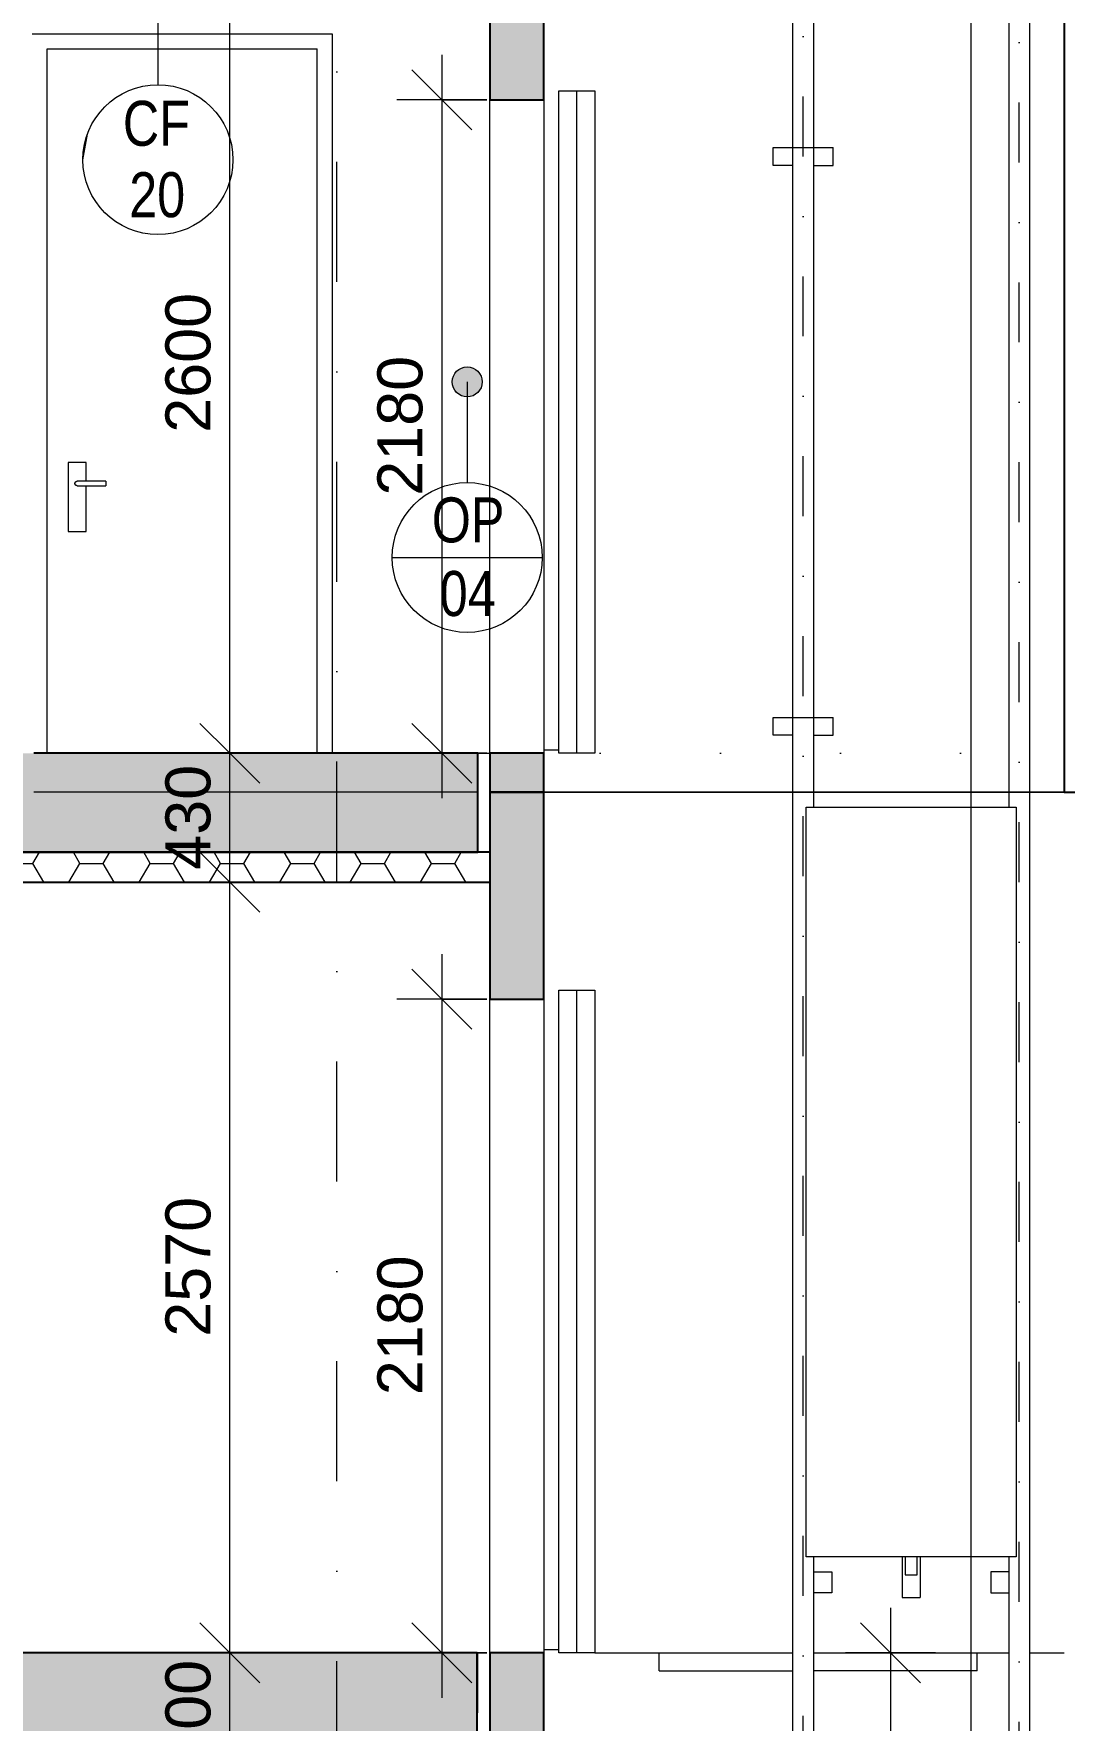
# Model space of a CAD drawing. Header units: millimetres. Extents: x -7743 to 191930, y -8645 to 72638.
# Drawn here: x 182236 to 185671, y -3225 to 2400 of the extents above; entities that cross this region are included whole.
import ezdxf

# ---------------------------------------------------------------- set-up
doc = ezdxf.new("R2010")
doc.units = ezdxf.units.MM
for name, pattern in [('HA_Dash_3mm-S1mm', [300, 200, -100]), ('HA_DashDot_10mm-S3mm', [1000, 400, -300, 0, -300]), ('HA_DashDot_6mm-S2mm', [600, 200, -200, 0, -200]), ('HA_Dot-S4mm', [400, 0, -400])]:
    doc.linetypes.add(name, pattern=pattern)
for name, color, linetype, lineweight in [('A-____-____-DIMS', 9, 'Continuous', 5), ('A-____-____-DIMS-100', 9, 'Continuous', 5), ('A-CLNG-____-IDEN', 9, 'Continuous', 9), ('A-CLNG-____-MCUT', 9, 'Continuous', 25), ('A-CLNG-____-PATT', 9, 'Continuous', 25), ('A-DETL-____-CNTR', 9, 'HA_DashDot_6mm-S2mm', 9), ('A-DETL-____-HDLN', 9, 'HA_Dash_3mm-S1mm', 25), ('A-DETL-____-THIN', 9, 'Continuous', 9), ('A-DETL-GENF-OTLN', 9, 'Continuous', 9), ('A-DOOR-____-OTLN', 9, 'Continuous', 9), ('A-DOOR-FRAM-OTLN', 9, 'Continuous', 9), ('A-FLOR-____-MCUT', 9, 'Continuous', 25), ('A-FLOR-____-OTLN', 9, 'Continuous', 9), ('A-FLOR-____-PATT', 9, 'Continuous', 25), ('A-FLOR-LEVL-OTLN', 9, 'Continuous', 9), ('A-GENM-____-IDEN', 9, 'Continuous', 9), ('A-WALL-____-OTLN', 9, 'Continuous', 9), ('A-WALL-____-PATT', 9, 'Continuous', 25), ('I-WALL-____-MCUT', 9, 'Continuous', 25), ('I-WALL-____-OTLN', 9, 'Continuous', 9), ('S-GRID-____-OTLN', 9, 'Continuous', 5)]:
    doc.layers.add(name, color=color, linetype=linetype, lineweight=lineweight)
doc.styles.add('Arial', font='arial.ttf', dxfattribs={"height": 150})
doc.styles.add('Arial_3', font='arial.ttf', dxfattribs={"width": 0.8, "height": 150})
doc.dimstyles.new('Inner_Dimensions', dxfattribs={"dimscale": 304.8, "dimtxt": 153.03891, "dimasz": 0.656168, "dimexe": 0.492126, "dimexo": 0.0625, "dimgap": 0.065617, "dimtad": 1, "dimdec": 0, "dimzin": 0, "dimdsep": 46, "dimtxsty": 'Arial', "dimblk1": 'OBLIQUE', "dimblk2": 'OBLIQUE', "dimsah": 1, "dimcen": 0.09, "dimdle": 0.492126, "dimazin": 0, "dimtfac": 1, "dimtdec": 4, "dimtix": 1, "dimtmove": 0, "dimatfit": 3, "dimfxl": 0.492126, "dimfxlon": 1, "dimtvp": 1, "dimtolj": 1, "dimtzin": 0, "dimlwd": 9, "dimlwe": 9, "dimarcsym": 2})

# ---------------------------------------------------------------- blocks, each defined once
blk = doc.blocks.new('HA_DR_Single_Swing_Solid_ButtFrame - In_FAS_900x2350_Unik-V83-ŘEZ E-E OBJEKT A')
at = {"layer": 'A-DOOR-____-OTLN', "color": 250}
for p, q in [((15305, 970), (15305, 740)), ((15365, 970), (15305, 970)), ((15365, 907.2), (15365, 970)), ((15430, 907.5), (15335, 907.5)), ((15430, 907.5), (15430, 900)), ((15430, 900), (15430, 892.5)), ((15335, 892.5), (15430, 892.5)), ((15365, 740), (15365, 892.8)), ((15305, 740), (15365, 740))]:
    blk.add_line(p, q, dxfattribs=at)
for points, knots in [([(15327.5, 900), (15327.5, 900.7), (15327.6, 901.6), (15328.1, 902.9), (15328.5, 903.8), (15328.9, 904.4), (15329.4, 904.9), (15329.8, 905.4), (15330.4, 906), (15331.1, 906.4), (15331.7, 906.7), (15332.1, 906.9), (15332.6, 907.1), (15333.1, 907.2), (15333.5, 907.4), (15334, 907.4), (15334.5, 907.5), (15334.8, 907.5), (15335, 907.5)], [0, 0, 0, 0, 0.0833333, 0.125, 0.1666667, 0.2083333, 0.2291667, 0.25, 0.2916667, 0.3333333, 0.3541667, 0.375, 0.3958333, 0.4166667, 0.4375, 0.4583333, 0.4791667, 0.5, 0.5, 0.5, 0.5]), ([(15335, 892.5), (15334.8, 892.5), (15334.5, 892.5), (15334, 892.6), (15333.5, 892.6), (15333.1, 892.8), (15332.6, 892.9), (15332.1, 893.1), (15331.7, 893.3), (15331.2, 893.5), (15330.8, 893.8), (15330.3, 894.1), (15329.8, 894.6), (15329.4, 895.1), (15328.9, 895.6), (15328.5, 896.2), (15328.1, 897.1), (15327.6, 898.4), (15327.5, 899.3), (15327.5, 900)], [0.5, 0.5, 0.5, 0.5, 0.5208333, 0.5416667, 0.5625, 0.5833333, 0.6041667, 0.625, 0.6458333, 0.6666667, 0.6875, 0.7083333, 0.75, 0.7708333, 0.7916667, 0.8333333, 0.875, 0.9166667, 1, 1, 1, 1])]:
    blk.add_open_spline(points, degree=3, knots=knots, dxfattribs=at)
at = {"layer": 'A-DOOR-FRAM-OTLN', "color": 250}
for p, q in [((15235, 0), (15235, 2350)), ((15235, 2350), (16135, 2350)), ((16135, 0), (16135, 2350))]:
    blk.add_line(p, q, dxfattribs=at)
blk = doc.blocks.new('185-01_OBJEKT A_Central_rvt-4-ŘEZ E-E OBJEKT A')
at = {"layer": 'A-FLOR-____-PATT', "lineweight": 5}
h = blk.add_hatch(color=7, dxfattribs=at)
h.paths.add_polyline_path([(19045, -130), (20126.1, -130), (20126.1, 0), (19045, 0), (19045, -73)])
h.paths.add_polyline_path([(9310, -130), (9880.4, -130), (9880.4, 0), (8835.7, 0), (8835.7, -130)])
h.paths.add_polyline_path([(15190.1, -130), (16670, -130), (16670, 0), (15190.1, -0.1), (15190.1, -109.3)])
at = {"layer": 'A-FLOR-____-PATT', "lineweight": 9}
h = blk.add_hatch(color=254, dxfattribs=at)
h.paths.add_polyline_path([(19045, -330), (20126.1, -330), (20126.1, -130), (18845, -130), (18845, -330)])
h.paths.add_polyline_path([(14910, -330), (16670, -330), (16670, -130), (15050.1, -130), (15050.1, -320), (14910, -320)])
h.paths.add_polyline_path([(8835.7, -330), (10130.4, -329.7), (10130.4, -130), (8835.7, -130), (8835.7, -150.6)])
at = {"layer": 'A-WALL-____-PATT', "lineweight": 9}
h = blk.add_hatch(color=254, dxfattribs=at)
h.paths.add_polyline_path([(16890, -130), (16890, 0), (16710, 0), (16710, -130)])
h.paths.add_polyline_path([(16791, 2180), (16890, 2180), (16890, 4070), (16710, 4070), (16710, 2180)])
at = {"layer": 'A-FLOR-____-MCUT', "color": 10}
for p, q in [((16670, 0), (15190.1, 0)), ((16670, -330), (16670, 0)), ((14910, -330), (16670, -330))]:
    blk.add_line(p, q, dxfattribs=at)
at = {"layer": 'A-FLOR-____-MCUT', "color": 250, "lineweight": 9}
blk.add_line((16670, -130), (15190.1, -130), dxfattribs=at)
at = {"layer": 'A-FLOR-____-OTLN', "color": 250}
blk.add_line((16670, 0), (16710, 0), dxfattribs=at)
at = {"layer": 'A-WALL-____-OTLN', "color": 250}
for p, q in [((15185, 2400), (16185, 2400)), ((16185, 2400), (16185, 0)), ((16670, 0), (16710, 0))]:
    blk.add_line(p, q, dxfattribs=at)
at = {"layer": 'I-WALL-____-MCUT', "color": 10}
for p, q in [((16710, 4070), (16710, 2180)), ((16890, 2180), (16890, 4070)), ((18625, 4070), (18625, -130)), ((16710, 2180), (16890, 2180)), ((16710, 0), (16710, -130)), ((16890, 0), (16710, 0)), ((16890, -130), (16890, 0)), ((16710, -130), (16890, -130)), ((18625, -130), (18805, -130))]:
    blk.add_line(p, q, dxfattribs=at)
at = {"layer": 'I-WALL-____-OTLN', "color": 250}
for p, q in [((16710, 0), (16710, 2180)), ((16890, 2180), (16890, 0)), ((16890, -130), (18625, -130))]:
    blk.add_line(p, q, dxfattribs=at)
at = {"layer": 'A-DOOR-____-OTLN', "color": 250, "lineweight": 9}
blk.add_blockref('HA_DR_Single_Swing_Solid_ButtFrame - In_FAS_900x2350_Unik-V83-ŘEZ E-E OBJEKT A', (0, 0), dxfattribs=at)
blk = doc.blocks.new('DIMBLOCK121-ŘEZ E-E OBJEKT A')
at = {"layer": 'A-____-____-DIMS-100', "lineweight": 9}
for p, q in [((185359.6, 11000), (185359.6, -4350)), ((185359.6, 10850), (185259.6, 10950)), ((185509.6, 10850), (185209.6, 10850)), ((185359.6, 10850), (185459.6, 10750)), ((185359.6, 10850), (185509.6, 10850)), ((185359.6, -4200), (185259.6, -4100)), ((185509.6, -4200), (185209.6, -4200)), ((185359.6, -4200), (185459.6, -4300)), ((185359.6, -4200), (185509.6, -4200))]:
    blk.add_line(p, q, dxfattribs=at)
at = {"layer": 'A-____-____-DIMS-100', "color": 0, "lineweight": 9, "insert": (185144.9, 3036.6), "char_height": 150, "width": 692.207, "attachment_point": 1, "rotation": 90, "line_spacing_factor": 0.941778, "style": 'Arial'}
blk.add_mtext('15050', dxfattribs=at)
blk = doc.blocks.new('_Oblique')
at = {"color": 0, "linetype": 'ByBlock', "lineweight": -2}
blk.add_line((-0.5, -0.5), (0.5, 0.5), dxfattribs=at)
blk = doc.blocks.new('DIMBLOCK123-ŘEZ E-E OBJEKT A')
at = {"layer": 'A-____-____-DIMS-100', "lineweight": 9}
for p, q in [((182889.3, -3000), (182789.3, -2900)), ((182739.3, -3000), (183039.3, -3000)), ((182889.3, -3000), (182739.3, -3000)), ((182889.3, -3400), (182889.3, -3000)), ((182889.3, -3000), (182989.3, -3100)), ((182889.3, -3400), (182789.3, -3300)), ((182739.3, -3400), (183039.3, -3400)), ((182889.3, -3400), (182739.3, -3400)), ((182889.3, -3400), (182989.3, -3500))]:
    blk.add_line(p, q, dxfattribs=at)
at = {"layer": 'A-____-____-DIMS-100', "color": 0, "lineweight": 9, "insert": (182674.5, -3373.1), "char_height": 150, "width": 415.324, "attachment_point": 1, "rotation": 90, "line_spacing_factor": 0.941778, "style": 'Arial'}
blk.add_mtext('400', dxfattribs=at)
blk = doc.blocks.new('DIMBLOCK124-ŘEZ E-E OBJEKT A')
at = {"layer": 'A-____-____-DIMS-100', "lineweight": 9}
for p, q in [((182889.3, -430), (182789.3, -330)), ((182739.3, -430), (183039.3, -430)), ((182889.3, -430), (182739.3, -430)), ((182889.3, -3000), (182889.3, -430)), ((182889.3, -430), (182989.3, -530)), ((182889.3, -3000), (182789.3, -2900)), ((182739.3, -3000), (183039.3, -3000)), ((182889.3, -3000), (182739.3, -3000)), ((182889.3, -3000), (182989.3, -3100))]:
    blk.add_line(p, q, dxfattribs=at)
at = {"layer": 'A-____-____-DIMS-100', "color": 0, "lineweight": 9, "insert": (182674.5, -1945.7), "char_height": 150, "width": 553.765, "attachment_point": 1, "rotation": 90, "line_spacing_factor": 0.941778, "style": 'Arial'}
blk.add_mtext('2570', dxfattribs=at)
blk = doc.blocks.new('DIMBLOCK125-ŘEZ E-E OBJEKT A')
at = {"layer": 'A-____-____-DIMS-100', "lineweight": 9}
for p, q in [((182889.3, 0), (182789.3, 100)), ((182889.3, -430), (182889.3, 0)), ((182889.3, 0), (182989.3, -100)), ((182739.3, 0), (183039.3, 0)), ((182889.3, 0), (182739.3, 0)), ((182889.3, -430), (182789.3, -330)), ((182739.3, -430), (183039.3, -430)), ((182889.3, -430), (182739.3, -430)), ((182889.3, -430), (182989.3, -530))]:
    blk.add_line(p, q, dxfattribs=at)
at = {"layer": 'A-____-____-DIMS-100', "color": 0, "lineweight": 9, "insert": (182674.5, -388.1), "char_height": 150, "width": 415.324, "attachment_point": 1, "rotation": 90, "line_spacing_factor": 0.941778, "style": 'Arial'}
blk.add_mtext('430', dxfattribs=at)
blk = doc.blocks.new('DIMBLOCK126-ŘEZ E-E OBJEKT A')
at = {"layer": 'A-____-____-DIMS-100', "lineweight": 9}
for p, q in [((182889.3, 2600), (182789.3, 2700)), ((182739.3, 2600), (183039.3, 2600)), ((182889.3, 2600), (182739.3, 2600)), ((182889.3, 0), (182889.3, 2600)), ((182889.3, 2600), (182989.3, 2500)), ((182889.3, 0), (182789.3, 100)), ((182889.3, 0), (182989.3, -100)), ((182739.3, 0), (183039.3, 0)), ((182889.3, 0), (182739.3, 0))]:
    blk.add_line(p, q, dxfattribs=at)
at = {"layer": 'A-____-____-DIMS-100', "color": 0, "lineweight": 9, "insert": (182674.5, 1069.3), "char_height": 150, "width": 553.765, "attachment_point": 1, "rotation": 90, "line_spacing_factor": 0.941778, "style": 'Arial'}
blk.add_mtext('2600', dxfattribs=at)
blk = doc.blocks.new('HA_Tag_Ceiling - Group _ Type Mark-1822524-ŘEZ E-E OBJEKT A')
at = {"layer": 'A-CLNG-____-IDEN'}
blk.add_line((15354, 1979.9), (15369.1, 2065.4), dxfattribs=at)
blk.add_circle((15604, 1979.9), 250, dxfattribs=at)
blk = doc.blocks.new('DIMBLOCK141-ŘEZ E-E OBJEKT A')
at = {"layer": 'A-____-____-DIMS-100', "lineweight": 9}
for p, q in [((183595.8, -670), (183595.8, -3150)), ((183595.8, -820), (183495.8, -720)), ((183745.8, -820), (183445.8, -820)), ((183595.8, -820), (183695.8, -920)), ((183595.8, -820), (183745.8, -820)), ((183595.8, -3000), (183495.8, -2900)), ((183745.8, -3000), (183445.8, -3000)), ((183595.8, -3000), (183695.8, -3100)), ((183595.8, -3000), (183745.8, -3000))]:
    blk.add_line(p, q, dxfattribs=at)
at = {"layer": 'A-____-____-DIMS-100', "color": 0, "lineweight": 9, "insert": (183381, -2140.7), "char_height": 150, "width": 553.765, "attachment_point": 1, "rotation": 90, "line_spacing_factor": 0.941778, "style": 'Arial'}
blk.add_mtext('2180', dxfattribs=at)
blk = doc.blocks.new('DIMBLOCK142-ŘEZ E-E OBJEKT A')
at = {"layer": 'A-____-____-DIMS-100', "lineweight": 9}
for p, q in [((183595.8, 2330), (183595.8, -150)), ((183595.8, 2180), (183495.8, 2280)), ((183745.8, 2180), (183445.8, 2180)), ((183595.8, 2180), (183695.8, 2080)), ((183595.8, 2180), (183745.8, 2180)), ((183595.8, 0), (183495.8, 100)), ((183595.8, 0), (183695.8, -100)), ((183745.8, 0), (183445.8, 0)), ((183595.8, 0), (183745.8, 0))]:
    blk.add_line(p, q, dxfattribs=at)
at = {"layer": 'A-____-____-DIMS-100', "color": 0, "lineweight": 9, "insert": (183381, 859.3), "char_height": 150, "width": 553.765, "attachment_point": 1, "rotation": 90, "line_spacing_factor": 0.941778, "style": 'Arial'}
blk.add_mtext('2180', dxfattribs=at)
blk = doc.blocks.new('DIMBLOCK145-ŘEZ E-E OBJEKT A')
at = {"layer": 'A-____-____-DIMS-100', "lineweight": 9}
for p, q in [((185091.8, -2850), (185091.8, -4200)), ((185091.8, -3000), (184991.8, -2900)), ((185241.8, -3000), (184941.8, -3000)), ((185091.8, -3000), (185191.8, -3100)), ((185091.8, -3000), (185241.8, -3000)), ((185091.8, -4200), (184991.8, -4100)), ((185241.8, -4200), (184941.8, -4200)), ((185091.8, -4200), (185191.8, -4300)), ((185091.8, -4200), (185241.8, -4200))]:
    blk.add_line(p, q, dxfattribs=at)
at = {"layer": 'A-____-____-DIMS-100', "color": 0, "lineweight": 9, "insert": (184877.1, -3830.7), "char_height": 150, "width": 553.765, "attachment_point": 1, "rotation": 90, "line_spacing_factor": 0.941778, "style": 'Arial'}
blk.add_mtext('1200', dxfattribs=at)
blk = doc.blocks.new('HA_TAG_GM_Products - Generic-588599-ŘEZ E-E OBJEKT A')
at = {"layer": 'A-GENM-____-IDEN'}
blk.add_line((16385, 8003.2), (16885, 8003.2), dxfattribs=at)
blk.add_circle((16635, 8003.2), 250, dxfattribs=at)

msp = doc.modelspace()

# ---------------------------------------------------------------- hatches: boundary and pattern name
at = {"layer": 'A-CLNG-____-PATT', "lineweight": 5}
h = msp.add_hatch(dxfattribs=at)
h.set_pattern_fill('FP_5', color=256, style=0, pattern_type=2)
h.set_pattern_definition([(0, (167740.77, 1865.4), (117.188, 67.658), [78.125, -156.25]), (120, (167740.77, 1865.4), (-117.18755, 67.65879), [78.125, -156.25]), (60, (167740.77, 1865.4), (0.00045, 135.31679), [0, -156.25, 78.125, 0])])
h.paths.add_polyline_path([(182937.7, -430), (183755.5, -430), (183755.5, -330), (181955.5, -330), (181955.5, -430), (182232.1, -430)])
at = {"layer": 'A-DETL-GENF-OTLN'}
msp.add_hatch(color=254, dxfattribs=at).paths.add_polyline_path([(181955.5, -320), (182095.7, -320), (182095.7, -130), (182235.7, -130), (182235.7, 0), (181955.5, 0), (181955.5, -306.3)])
at = {"layer": 'A-FLOR-____-PATT', "lineweight": 9}
h = msp.add_hatch(color=256, dxfattribs=at)
h.paths.add_polyline_path([(175881.2, -3400), (183713.2, -3400), (183713.2, -3000), (175881.2, -3000), (175881.2, -3209.7)])
h.paths.add_polyline_path([(187171.7, -3400), (187171.7, -3000), (185890.5, -3000), (185890.5, -3400), (187090.5, -3400)])
at = {"layer": 'A-GENM-____-IDEN'}
h = msp.add_hatch(color=256, dxfattribs=at)
edge = h.paths.add_edge_path()
edge.add_arc((183680.5, 1238.9), 50, 0, 360)
at = {"layer": 'A-WALL-____-PATT', "lineweight": 9}
h = msp.add_hatch(color=256, dxfattribs=at)
h.paths.add_polyline_path([(183935.5, -4200), (183935.5, -3000), (183755.5, -3000), (183755.5, -4200)])
h.paths.add_polyline_path([(183935.5, -820), (183935.5, -130), (183755.5, -130), (183755.5, -820), (183786.1, -820)])

# ---------------------------------------------------------------- linework, layer by layer
at = {"layer": 'A-CLNG-____-IDEN'}
msp.add_line((182649.6, 2574.4), (182649.6, 2229.9), dxfattribs=at)
at = {"layer": 'A-CLNG-____-MCUT'}
for p, q in [((183755.5, -330), (181955.5, -330)), ((181955.5, -430), (183755.5, -430))]:
    msp.add_line(p, q, dxfattribs=at)
at = {"layer": 'A-DETL-____-CNTR'}
for p, q in [((184800.5, -3410), (184800.5, 10420)), ((185520.5, -3430), (185520.5, 10420))]:
    msp.add_line(p, q, dxfattribs=at)
at = {"layer": 'A-DETL-____-HDLN'}
msp.add_line((183713.2, -3000), (183713.2, -4475), dxfattribs=at)
at = {"layer": 'A-DETL-____-THIN'}
for p, q in [((185485.5, 10410), (185485.5, -180)), ((185555.5, -3430), (185555.5, 10410)), ((184765.5, -3430), (184765.5, 10121.1)), ((184835.5, -180), (184835.5, 10121.1)), ((183985.5, 0), (183985.5, 2210)), ((183985.5, 2210), (184105.5, 2210)), ((184045.5, 0), (184045.5, 2210)), ((184105.5, 2210), (184105.5, 0)), ((184700.5, 1960), (184700.5, 2020)), ((184700.5, 2020), (184900.5, 2020)), ((184900.5, 1960), (184900.5, 2020)), ((184765.5, 1960), (184700.5, 1960)), ((184835.5, 1960), (184900.5, 1960)), ((184700.5, 60), (184700.5, 120)), ((184700.5, 120), (184900.5, 120)), ((184900.5, 60), (184900.5, 120)), ((184765.5, 60), (184700.5, 60)), ((184835.5, 60), (184900.5, 60)), ((183985.5, 10), (183935.5, 10)), ((184105.5, 0), (183985.5, 0)), ((184810.5, -2680), (184810.5, -180)), ((184810.5, -180), (185510.5, -180)), ((185510.5, -180), (185510.5, -2680)), ((183985.5, -3000), (183985.5, -790)), ((183985.5, -790), (184105.5, -790)), ((184045.5, -3000), (184045.5, -790)), ((184105.5, -790), (184105.5, -3000)), ((185510.5, -2680), (184810.5, -2680)), ((184835.5, -3430), (184835.5, -2680)), ((185130.5, -2680), (185130.5, -2815)), ((185140.5, -2680), (185140.5, -2740)), ((185180.5, -2740), (185180.5, -2680)), ((185190.5, -2680), (185190.5, -2815)), ((185485.5, -2680), (185485.5, -3430)), ((184835.5, -2730), (184895.5, -2730)), ((184895.5, -2730), (184895.5, -2800)), ((185140.5, -2740), (185180.5, -2740)), ((185485.5, -2730), (185425.5, -2730)), ((185425.5, -2730), (185425.5, -2800)), ((184895.5, -2800), (184835.5, -2800)), ((185425.5, -2800), (185485.5, -2800)), ((185130.5, -2815), (185190.5, -2815)), ((183985.5, -2990), (183935.5, -2990)), ((184105.5, -3000), (183985.5, -3000)), ((184105.5, -3000), (184765.5, -3000)), ((184320.5, -3060), (184320.5, -3000)), ((184835.5, -3000), (185485.5, -3000)), ((185380.5, -3060), (185380.5, -3000)), ((185555.5, -3000), (185670.5, -3000)), ((184320.5, -3060), (184765.5, -3060)), ((185380.5, -3060), (184835.5, -3060))]:
    msp.add_line(p, q, dxfattribs=at)
at = {"layer": 'A-FLOR-____-MCUT'}
for p, q in [((183713.2, -3000), (177175.5, -3000)), ((183713.2, -3400), (183713.2, -3000))]:
    msp.add_line(p, q, dxfattribs=at)
at = {"layer": 'A-FLOR-LEVL-OTLN', "linetype": 'HA_Dot-S4mm'}
msp.add_line((173321.4, 0), (189730, 0), dxfattribs=at)
at = {"layer": 'A-FLOR-LEVL-OTLN', "linetype": 'HA_Dot-S4mm', "lineweight": 5}
msp.add_line((173321.4, -3000), (189730, -3000), dxfattribs=at)
at = {"layer": 'A-GENM-____-IDEN'}
msp.add_line((183680.5, 1238.9), (183680.5, 903.2), dxfattribs=at)
msp.add_circle((183680.5, 1238.9), 50, dxfattribs=at)
at = {"layer": 'I-WALL-____-MCUT'}
for p, q in [((183935.5, -130), (183755.5, -130)), ((183755.5, -130), (183755.5, -820)), ((183935.5, -820), (183935.5, -130)), ((183755.5, -820), (183935.5, -820)), ((183935.5, -3000), (183755.5, -3000)), ((183755.5, -3000), (183755.5, -4200)), ((183935.5, -4200), (183935.5, -3000))]:
    msp.add_line(p, q, dxfattribs=at)
at = {"layer": 'I-WALL-____-OTLN'}
for p, q in [((185670.5, -130), (183935.5, -130)), ((183755.5, -3000), (183755.5, -820)), ((183935.5, -820), (183935.5, -3000))]:
    msp.add_line(p, q, dxfattribs=at)
at = {"layer": 'S-GRID-____-OTLN', "linetype": 'HA_DashDot_10mm-S3mm', "lineweight": 9}
msp.add_line((183245.5, -5428.1), (183245.5, 13661.2), dxfattribs=at)

# ---------------------------------------------------------------- block references
at = {"lineweight": 5}
msp.add_blockref('185-01_OBJEKT A_Central_rvt-4-ŘEZ E-E OBJEKT A', (167045.5, 0), dxfattribs=at)
at = {"layer": 'A-CLNG-____-IDEN'}
msp.add_blockref('HA_Tag_Ceiling - Group _ Type Mark-1822524-ŘEZ E-E OBJEKT A', (167045.5, 0), dxfattribs=at)
at = {"layer": 'A-GENM-____-IDEN'}
msp.add_blockref('HA_TAG_GM_Products - Generic-588599-ŘEZ E-E OBJEKT A', (167045.5, -7350), dxfattribs=at)

# ---------------------------------------------------------------- texts
at = {"layer": 'A-CLNG-____-IDEN', "lineweight": 5, "char_height": 150, "attachment_point": 1, "style": 'Arial_3'}
for s, insert, width in [('CF', (182532.7, 2176.2), 275.78), ('20', (182553.9, 1938.1), 230.886)]:
    msp.add_mtext(s, dxfattribs=dict(at, insert=insert, width=width))
at = {"layer": 'A-GENM-____-IDEN', "lineweight": 5, "char_height": 150, "attachment_point": 1, "style": 'Arial_3'}
for s, insert, width in [('OP', (183562.5, 853.5), 295.021), ('04', (183588.9, 608), 230.886)]:
    msp.add_mtext(s, dxfattribs=dict(at, insert=insert, width=width))

# ---------------------------------------------------------------- dimensions: what is measured, and where the dimension line sits
at = {"layer": 'A-____-____-DIMS', "lineweight": 9}
for base, p1, p2, override, picture, middle in [((185359.6, -4200), (185509.6, 10850), (185509.6, -4200), {"dimpost": '<>', "dimfxl": 15050}, 'DIMBLOCK121-ŘEZ E-E OBJEKT A', (185263, 3325)), ((182889.3, 2600), (182739.3, 0), (182739.3, 2600), {"dimpost": '<>', "dimfxl": 2600}, 'DIMBLOCK126-ŘEZ E-E OBJEKT A', (182792.7, 1300)), ((183595.8, 0), (183745.8, 2180), (183745.8, 0), {"dimpost": '<>', "dimfxl": 2180}, 'DIMBLOCK142-ŘEZ E-E OBJEKT A', (183499.2, 1090)), ((182889.3, 0), (182739.3, -430), (182739.3, 0), {"dimpost": '<>', "dimfxl": 430}, 'DIMBLOCK125-ŘEZ E-E OBJEKT A', (182792.6, -215)), ((182889.3, -430), (182739.3, -3000), (182739.3, -430), {"dimpost": '<>', "dimfxl": 2570}, 'DIMBLOCK124-ŘEZ E-E OBJEKT A', (182792.7, -1715)), ((183595.8, -3000), (183745.8, -820), (183745.8, -3000), {"dimpost": '<>', "dimfxl": 2180}, 'DIMBLOCK141-ŘEZ E-E OBJEKT A', (183499.2, -1910)), ((185091.8, -4200), (185241.8, -3000), (185241.8, -4200), {"dimpost": '<>', "dimfxl": 1200}, 'DIMBLOCK145-ŘEZ E-E OBJEKT A', (184995.2, -3600)), ((182889.3, -3000), (182739.3, -3400), (182739.3, -3000), {"dimpost": '<>', "dimfxl": 400}, 'DIMBLOCK123-ŘEZ E-E OBJEKT A', (182792.7, -3200))]:
    dim = msp.add_linear_dim(base=base, p1=p1, p2=p2, angle=90, dimstyle='Inner_Dimensions', override=override, dxfattribs=at)
    dim.commit()
    dim.dimension.update_dxf_attribs({"geometry": picture, "text_midpoint": middle})

doc.saveas('drawing.dxf')
